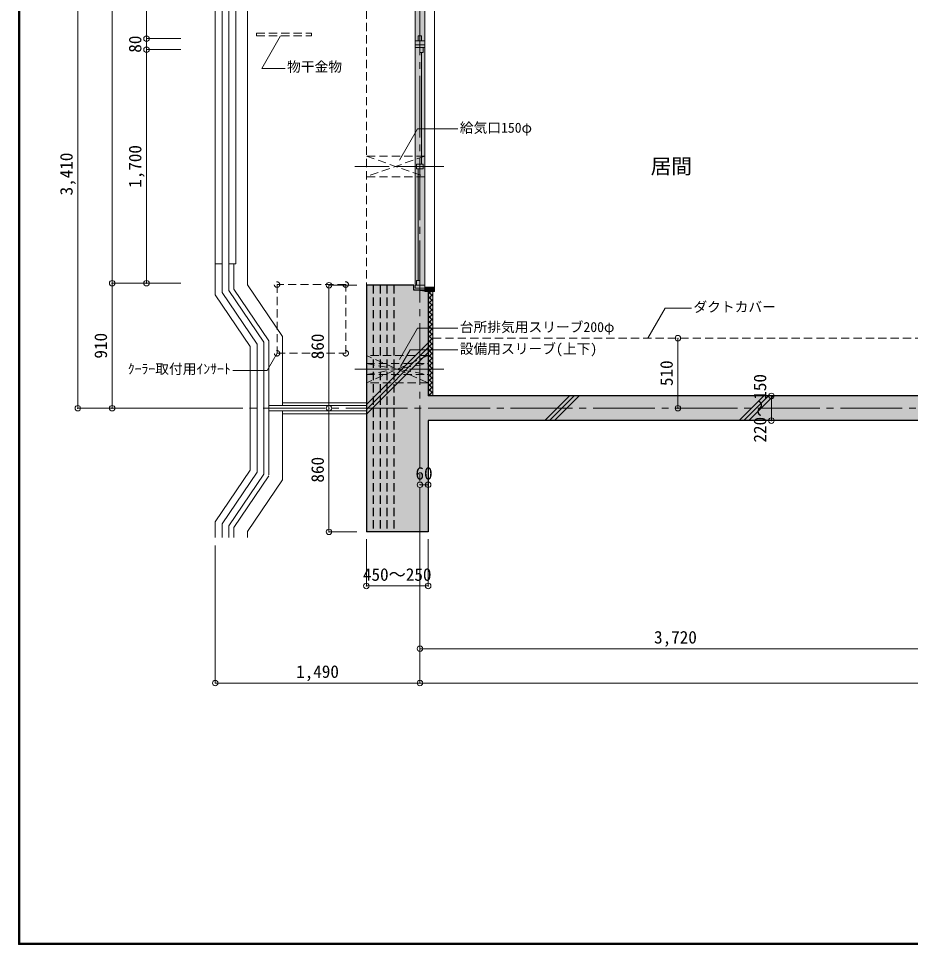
# Model space of a CAD drawing. Units: millimetres at full size, sheet at 1:50. Extents: x -9674 to 9699, y -6794 to 6791.
# Drawn here: x -9674 to -3182, y -6794 to -54 of the extents above; entities that cross this region are included whole.
import ezdxf
from ezdxf.enums import TextEntityAlignment as Align

# ---------------------------------------------------------------- set-up
doc = ezdxf.new("R2010")
doc.units = ezdxf.units.MM
doc.header["$LTSCALE"] = 50
doc.header["$PDMODE"] = 32
doc.header["$PDSIZE"] = 40
for name, pattern in [('CHAIN1', [8, 5, -1, 1, -1]), ('CHAIN2', [12, 9, -1, 1, -1]), ('DASHED1', [1.8, 1.2, -0.6])]:
    doc.linetypes.add(name, pattern=pattern)
for name, color, linetype, lineweight in [('0-0_図面枠', 7, 'Continuous', 9), ('1-0_芯', 2, 'DASHED1', 25), ('1-1_躯体', 2, 'Continuous', 25), ('1-3_建具', 3, 'Continuous', 18), ('1-6_ﾊﾞﾙｺﾆｰ・階段', 4, 'Continuous', 9), ('1-7_その他', 7, 'DASHED1', 9), ('1-8_ハッチ', 4, 'Continuous', 9), ('1-A_文字', 7, 'Continuous', 9), ('1-B_寸法', 7, 'Continuous', 9), ('1-C_梁', 7, 'DASHED1', 9), ('4-F', 4, 'Continuous', 9)]:
    doc.layers.add(name, color=color, linetype=linetype, lineweight=lineweight)
doc.layers.add('4-0', color=1, linetype='Continuous')
doc.layers.add('4-1', color=2, linetype='Continuous')
doc.styles.add('ＭＳ ゴシック', font='')
doc.styles.get('ＭＳ ゴシック').set_extended_font_data('MS Gothic')

msp = doc.modelspace()

# ---------------------------------------------------------------- linework, layer by layer
at = {"layer": '0-0_図面枠'}
for p, q in [((-9673.92, 6791.43), (-9673.92, -6793.93)), ((-9672.16, 6789.66), (-9672.16, -6792.16)), ((-9670.4, 6787.9), (-9670.4, -6790.4)), ((-9668.64, -6788.64), (-9668.64, 6786.14)), ((-9666.87, 6784.38), (-9666.87, -6786.88)), ((-9665.11, 6782.61), (-9665.11, -6785.11)), ((-9663.35, 6780.85), (-9663.35, -6783.35)), ((-9673.92, -6793.93), (9698.92, -6793.93)), ((-9672.16, -6792.16), (9697.16, -6792.16)), ((-9670.4, -6790.4), (9695.4, -6790.4)), ((9693.64, -6788.64), (-9668.64, -6788.64)), ((-9666.87, -6786.88), (9691.87, -6786.88)), ((-9665.11, -6785.11), (9690.11, -6785.11)), ((-9663.35, -6783.35), (9688.35, -6783.35))]:
    msp.add_line(p, q, dxfattribs=at)
at = {"layer": '1-0_芯', "color": 7, "linetype": 'CHAIN2', "lineweight": 9}
for p, q in [((-6752.5, 4329.12), (-6752.5, -3890.88)), ((-8492.5, -2890.88), (8517.5, -2890.88))]:
    msp.add_line(p, q, dxfattribs=at)
at = {"layer": '1-0_芯'}
for p, q in [((-7092.5, -1995.88), (-7092.5, -3790.88)), ((-7042.5, -1995.88), (-7042.5, -3790.88)), ((-6992.5, -1995.88), (-6992.5, -3790.88)), ((-6942.5, -1995.88), (-6942.5, -3790.88))]:
    msp.add_line(p, q, dxfattribs=at)
at = {"layer": '1-1_躯体'}
for p, q in [((-7142.5, -1995.88), (-7142.5, -3790.88)), ((-6797.5, -1995.88), (-7142.5, -1995.88)), ((-6797.5, -2030.88), (-6797.5, -1995.88)), ((-6717.5, -2030.88), (-6797.5, -2030.88)), ((-6692.5, -2040.88), (-6692.5, -2800.88)), ((-3092.5, -2800.88), (-6692.5, -2800.88)), ((-6692.5, -2980.88), (-6692.5, -3790.88)), ((-3092.5, -2980.88), (-6692.5, -2980.88)), ((-6692.5, -3790.88), (-7142.5, -3790.88))]:
    msp.add_line(p, q, dxfattribs=at)
at = {"layer": '1-3_建具', "color": 7, "lineweight": 9}
for p, q in [((-6645.5, -2010.88), (-6645.5, 2449.12)), ((-6787.5, 479.12), (-6787.5, -200.88)), ((-6717.5, 479.12), (-6717.5, -200.88)), ((-6787.5, -200.88), (-6787.5, -280.88)), ((-6717.5, -280.88), (-6717.5, -200.88)), ((-6717.5, -215.88), (-6787.5, -215.88)), ((-6787.5, -245.88), (-6717.5, -245.88)), ((-6717.5, -265.88), (-6787.5, -265.88)), ((-6787.5, -280.88), (-6787.5, -1980.88)), ((-6717.5, -280.88), (-6717.5, -1980.88)), ((-6890.98, -1130.88), (-6614.02, -1130.88)), ((-6787.5, -2015.88), (-6787.5, -1980.88)), ((-6717.5, -1995.88), (-6787.5, -1995.88)), ((-6787.5, -2015.88), (-6717.5, -2015.88)), ((-6717.5, -1980.88), (-6717.5, -2015.88))]:
    msp.add_line(p, q, dxfattribs=at)
at = {"layer": '1-3_建具'}
for p, q in [((-6752.5, 459.12), (-6752.5, -180.88)), ((-6740.5, -180.88), (-6764.5, -180.88)), ((-6764.5, -180.88), (-6764.5, -215.88)), ((-6740.5, -180.88), (-6740.5, -215.88)), ((-6752.5, -300.88), (-6752.5, -265.88)), ((-6728.5, -300.88), (-6728.5, -265.88)), ((-6728.5, -300.88), (-6752.5, -300.88)), ((-6740.5, -300.88), (-6740.5, -1113.38)), ((-6776.5, -1148.38), (-6776.5, -1113.38)), ((-6752.5, -1148.38), (-6752.5, -1113.38)), ((-6728.5, -1148.38), (-6776.5, -1148.38)), ((-6764.5, -1148.38), (-6764.5, -1960.88)), ((-6776.5, -1960.88), (-6752.5, -1960.88)), ((-6776.5, -1960.88), (-6776.5, -1995.88)), ((-6752.5, -1960.88), (-6752.5, -1995.88)), ((-6717.5, -2040.88), (-6717.5, -2010.88)), ((-6645.5, -2040.88), (-6717.5, -2040.88))]:
    msp.add_line(p, q, dxfattribs=at)
for points in [[(-6728.5, -1148.38), (-6728.5, -1113.38), (-6776.5, -1113.38)], [(-6645.5, -2040.88), (-6645.5, -2010.88), (-6717.5, -2010.88)]]:
    msp.add_lwpolyline(points, dxfattribs=at)
at = {"layer": '1-6_ﾊﾞﾙｺﾆｰ・階段', "color": 7}
for p, q in [((-8192.5, -2049.52), (-8192.5, 3389.12)), ((-8142.5, -2034.17), (-8142.5, 3339.12)), ((-8092.5, -1840.88), (-8092.5, 1329.12)), ((-8192.5, -1840.88), (-8242.5, -1840.88)), ((-8092.5, -1840.88), (-8142.5, -1840.88)), ((-8107.5, -2023.42), (-8107.5, -1840.88)), ((-8242.5, -2064.88), (-7987.5, -2440.88)), ((-8192.5, -2049.52), (-7937.5, -2425.52)), ((-8142.5, -2034.17), (-7887.5, -2410.17)), ((-8107.5, -2023.42), (-7852.5, -2399.42)), ((-7852.5, -3376.47), (-7852.5, -2399.42)), ((-7987.5, -3340.88), (-7987.5, -2440.88)), ((-7142.5, -2870.88), (-7852.5, -2870.88)), ((-7142.5, -2910.88), (-7852.5, -2910.88)), ((-8242.5, -3716.88), (-7987.5, -3340.88)), ((-8107.5, -3758.34), (-7852.5, -3382.34)), ((-8242.5, -3716.88), (-8242.5, -3832.29)), ((-8192.5, -3732.23), (-8192.5, -3832.29)), ((-8142.5, -3747.59), (-8142.5, -3832.29)), ((-8107.5, -3758.34), (-8107.5, -3832.29))]:
    msp.add_line(p, q, dxfattribs=at)
at = {"layer": '1-6_ﾊﾞﾙｺﾆｰ・階段'}
for p, q in [((-8007.5, -1992.71), (-7752.5, -2368.71)), ((-7752.5, -2870.88), (-7752.5, -2368.71)), ((-7142.5, -2850.88), (-7752.5, -2850.88)), ((-7752.5, -3413.05), (-7752.5, -2910.88)), ((-7142.5, -2930.88), (-7752.5, -2930.88)), ((-8007.5, -3789.05), (-7752.5, -3413.05)), ((-8007.5, -3789.05), (-8007.5, -3832.29))]:
    msp.add_line(p, q, dxfattribs=at)
at = {"layer": '1-6_ﾊﾞﾙｺﾆｰ・階段', "color": 7}
for points in [[(-8242.5, -2064.88), (-8242.5, 3439.12), (-7292.5, 3439.12)], [(-8192.5, -3732.23), (-7937.5, -3356.23), (-7937.5, -2425.52)], [(-8142.5, -3747.59), (-7887.5, -3371.59), (-7887.5, -2410.17)]]:
    msp.add_lwpolyline(points, dxfattribs=at)
at = {"layer": '1-6_ﾊﾞﾙｺﾆｰ・階段'}
msp.add_lwpolyline([(-7892.5, 2939.12), (-8007.5, 2939.12), (-8007.5, -1992.71)], dxfattribs=at)
at = {"layer": '1-7_その他'}
for p, q in [((-7942.5, -160.88), (-7542.5, -160.88)), ((-7942.5, -180.88), (-7942.5, -160.88)), ((-6717.5, -1055.88), (-7142.5, -1055.88)), ((-7142.5, -1055.88), (-6717.5, -1205.88)), ((-6717.5, -1055.88), (-7142.5, -1205.88)), ((-6717.5, -1205.88), (-7142.5, -1205.88)), ((-7792.5, -1990.88), (-7792.5, -2490.88)), ((-7292.5, -1990.88), (-7792.5, -1990.88)), ((-7292.5, -2490.88), (-7292.5, -1990.88)), ((-7792.5, -2490.88), (-7292.5, -2490.88)), ((-6692.5, -2505.88), (-7142.5, -2505.88)), ((-6692.5, -2505.88), (-7142.5, -2706.26)), ((-6692.5, -2705.88), (-7142.5, -2507.05)), ((-7142.5, -2565.88), (-6692.5, -2565.88)), ((-7142.5, -2565.88), (-6692.5, -2645.88)), ((-7142.5, -2645.88), (-6692.5, -2565.88)), ((-7142.5, -2645.88), (-6692.5, -2645.88)), ((-6692.5, -2705.88), (-7142.5, -2705.88))]:
    msp.add_line(p, q, dxfattribs=at)
at = {"layer": '1-7_その他', "linetype": 'CHAIN1'}
for p, q in [((-6577.5, -1130.88), (-7242.5, -1130.88)), ((-6577.5, -2605.88), (-7242.5, -2605.88))]:
    msp.add_line(p, q, dxfattribs=at)
at = {"layer": '1-7_その他'}
msp.add_lwpolyline([(-7942.5, -180.88), (-7542.5, -180.88), (-7542.5, -160.88)], dxfattribs=at)
for centre in [(-7792.5, -1990.88), (-7292.5, -1990.88), (-7792.5, -2490.88), (-7292.5, -2490.88)]:
    msp.add_circle(centre, 20, dxfattribs=at)
at = {"layer": '1-8_ハッチ'}
for p, q in [((-6692.5, -2060.95), (-6672.43, -2040.88)), ((-6692.5, -2096.31), (-6657.5, -2061.31)), ((-6692.5, -2075.62), (-6657.5, -2110.62)), ((-6691.89, -2040.88), (-6657.5, -2075.27)), ((-6657.5, -2040.88), (-6657.5, -2800.88)), ((-6692.5, -2131.66), (-6657.5, -2096.66)), ((-6692.5, -2110.98), (-6657.5, -2145.98)), ((-6692.5, -2167.02), (-6657.5, -2132.02)), ((-6692.5, -2146.33), (-6657.5, -2181.33)), ((-6692.5, -2202.37), (-6657.5, -2167.37)), ((-6692.5, -2181.69), (-6657.5, -2216.69)), ((-6692.5, -2237.73), (-6657.5, -2202.73)), ((-6692.5, -2217.05), (-6657.5, -2252.05)), ((-6692.5, -2273.08), (-6657.5, -2238.08)), ((-6692.5, -2252.4), (-6657.5, -2287.4)), ((-6692.5, -2308.44), (-6657.5, -2273.44)), ((-6692.5, -2287.76), (-6657.5, -2322.76)), ((-6692.5, -2343.79), (-6657.5, -2308.79)), ((-6692.5, -2323.11), (-6657.5, -2358.11)), ((-6692.5, -2379.15), (-6657.5, -2344.15)), ((-6692.5, -2358.47), (-6657.5, -2393.47)), ((-7142.5, -2864.5), (-6692.5, -2414.5)), ((-6692.5, -2414.5), (-6657.5, -2379.5)), ((-6692.5, -2393.82), (-6657.5, -2428.82)), ((-6692.5, -2449.86), (-6657.5, -2414.86)), ((-7142.5, -2899.86), (-6692.5, -2449.86)), ((-7142.5, -2935.21), (-6692.5, -2485.21)), ((-6692.5, -2429.18), (-6657.5, -2464.18)), ((-6692.5, -2485.21), (-6657.5, -2450.21)), ((-6692.5, -2464.53), (-6657.5, -2499.53)), ((-6692.5, -2520.57), (-6657.5, -2485.57)), ((-6692.5, -2499.89), (-6657.5, -2534.89)), ((-6692.5, -2555.93), (-6657.5, -2520.93)), ((-6692.5, -2535.24), (-6657.5, -2570.24)), ((-6692.5, -2591.28), (-6657.5, -2556.28)), ((-6692.5, -2570.6), (-6657.5, -2605.6)), ((-6692.5, -2626.64), (-6657.5, -2591.64)), ((-6692.5, -2605.95), (-6657.5, -2640.95)), ((-6692.5, -2661.99), (-6657.5, -2626.99)), ((-6692.5, -2641.31), (-6657.5, -2676.31)), ((-6692.5, -2697.35), (-6657.5, -2662.35)), ((-6692.5, -2676.66), (-6657.5, -2711.66)), ((-6692.5, -2732.7), (-6657.5, -2697.7)), ((-6692.5, -2712.02), (-6657.5, -2747.02)), ((-6692.5, -2768.06), (-6657.5, -2733.06)), ((-6692.5, -2747.38), (-6657.5, -2782.38)), ((-6692.5, -2782.73), (-6674.35, -2800.88)), ((-6689.97, -2800.88), (-6657.5, -2768.41)), ((-5844.66, -2980.88), (-5664.66, -2800.88)), ((-5809.31, -2980.88), (-5629.31, -2800.88)), ((-5773.95, -2980.88), (-5593.95, -2800.88)), ((-4430.45, -2980.88), (-4250.45, -2800.88)), ((-4395.09, -2980.88), (-4215.09, -2800.88)), ((-4359.74, -2980.88), (-4179.74, -2800.88))]:
    msp.add_line(p, q, dxfattribs=at)
at = {"layer": '1-A_文字'}
for p, q in [((-6900.78, -2536.07), (-6769.39, -2308.51)), ((-6769.39, -2308.51), (-6476.53, -2308.51)), ((-7792.5, -2490.88), (-7865.09, -2616.61)), ((-6893.5, -2586.37), (-6824.36, -2466.63)), ((-6824.36, -2466.63), (-6476.53, -2466.63)), ((-7865.09, -2616.61), (-8115.16, -2616.61))]:
    msp.add_line(p, q, dxfattribs=at)
for points in [[(-7767.2, -180.88), (-7903.72, -417.33), (-7733.31, -417.33)], [(-6900.78, -1085.45), (-6769.39, -857.88), (-6476.53, -857.88)], [(-5094.92, -2380.88), (-4968.71, -2162.28), (-4776.18, -2162.28)]]:
    msp.add_lwpolyline(points, dxfattribs=at)
at = {"layer": '1-B_寸法'}
for p, q in [((-8992.5, 2419.12), (-8992.5, -1980.88)), ((-9242.5, 519.12), (-9242.5, -2890.88)), ((-8742.5, 479.12), (-8742.5, -200.88)), ((-8742.5, -200.88), (-8742.5, -280.88)), ((-8742.5, -200.88), (-8492.5, -200.88)), ((-8742.5, -280.88), (-8742.5, -1980.88)), ((-8742.5, -280.88), (-8492.5, -280.88)), ((-8992.5, -1980.88), (-8492.5, -1980.88)), ((-8992.5, -1980.88), (-8992.5, -2890.88)), ((-7414.41, -2890.88), (-7414.41, -1995.88)), ((-7414.41, -1995.88), (-7211.65, -1995.88)), ((-4875, -2380.88), (-4875, -2890.88)), ((-4194.74, -2980.88), (-4194.74, -2800.88)), ((-9242.5, -2890.88), (-8492.5, -2890.88)), ((-7414.41, -3790.88), (-7414.41, -2890.88)), ((-6692.5, -3447.9), (-6752.5, -3447.9)), ((-7414.41, -3790.88), (-7211.65, -3790.88)), ((-8242.5, -4890.88), (-8242.5, -3890.88)), ((-7142.5, -4184.29), (-7142.5, -3844.09)), ((-6752.5, -4890.88), (-6752.5, -3890.88)), ((-6692.5, -4184.29), (-6692.5, -3844.09)), ((-7142.5, -4184.29), (-6692.5, -4184.29)), ((-6752.5, -4640.88), (-3032.5, -4640.88)), ((-8242.5, -4890.88), (-6752.5, -4890.88)), ((-6752.5, -4890.88), (6747.5, -4890.88))]:
    msp.add_line(p, q, dxfattribs=at)
at = {"layer": '1-B_寸法', "color": 3}
for p in [(-8742.5, -200.88), (-8742.5, -280.88), (-8992.5, -1980.88), (-8742.5, -1980.88), (-7414.41, -1995.88), (-4875, -2380.88), (-4194.74, -2800.88), (-9242.5, -2890.88), (-8992.5, -2890.88), (-7414.41, -2890.88), (-4875, -2890.88), (-4194.74, -2980.88), (-6752.5, -3447.9), (-6692.5, -3447.9), (-7414.41, -3790.88), (-7142.5, -4184.29), (-6692.5, -4184.29), (-6752.5, -4640.88), (-8242.5, -4890.88), (-6752.5, -4890.88)]:
    msp.add_point(p, dxfattribs=at)
at = {"layer": '1-C_梁'}
for p, q in [((-7142.5, 2434.12), (-7142.5, -1995.88)), ((-6657.5, -2380.88), (-3092.5, -2380.88))]:
    msp.add_line(p, q, dxfattribs=at)
at = {"layer": '4-0'}
for points in [[(-7142.5, -1995.88), (-7142.5, -3790.88), (-6692.5, -3790.88)], [(-6797.5, -2030.88), (-6797.5, -1995.88), (-7142.5, -1995.88)], [(-6797.5, -2030.88), (-7142.5, -1995.88), (-6692.5, -3790.88)], [(-6717.5, -2040.88), (-6717.5, -2030.88), (-6797.5, -2030.88)], [(-6797.5, -2030.88), (-6692.5, -3790.88), (-6717.5, -2040.88)], [(-6692.5, -3790.88), (-6692.5, -2040.88), (-6717.5, -2040.88)], [(-6692.5, -2800.88), (-6692.5, -2980.88), (-3092.5, -2800.88), (-3092.5, -2980.88)]]:
    msp.add_solid(points, dxfattribs=at)
at = {"layer": '4-1'}
msp.add_solid([(-6787.5, 2454.12), (-6717.5, 2454.12), (-6787.5, -2015.88), (-6717.5, -2015.88)], dxfattribs=at)
at = {"layer": '4-F'}
for points in [[(-6645.5, -2010.88), (-6717.5, -2010.88), (-6645.5, -2040.88), (-6717.5, -2040.88)], [(-6657.5, -2040.88), (-6692.5, -2040.88), (-6657.5, -2800.88), (-6692.5, -2800.88)]]:
    msp.add_solid(points, dxfattribs=at)

# ---------------------------------------------------------------- texts
at = {"layer": '1-A_文字', "style": 'ＭＳ ゴシック'}
for s, height, p in [('物干金物', 73.31, (-7719.5, -463.72)), ('給気口150φ', 73.31, (-6462.42, -907.82)), ('居間', 110, (-5073.19, -1217.31)), ('ダクトカバー', 73.31, (-4762.08, -2212.21)), ('台所排気用スリーブ200φ', 73.31, (-6462.42, -2358.45)), ('設備用スリーブ(上下)', 73.31, (-6462.42, -2516.56)), ('ｸｰﾗｰ取付用ｲﾝｻｰﾄ', 73.31, (-8878.98, -2663))]:
    msp.add_text(s, height=height, dxfattribs=at).set_placement(p, align=Align.BOTTOM_LEFT)
at = {"layer": '1-B_寸法', "style": 'ＭＳ ゴシック'}
for s, p in [('80', (-8752.5, -303.38)), ('1,700', (-8752.5, -1287.13)), ('3,410', (-9252.5, -1342.13)), ('910', (-9002.5, -2529.63)), ('860', (-7424.41, -2534.63)), ('510', (-4885, -2729.63)), ('220～150', (-4204.74, -3140.88)), ('860', (-7424.41, -3432.13))]:
    msp.add_text(s, height=91.64, rotation=90, dxfattribs=at).set_placement(p, align=Align.BOTTOM_LEFT)
for s, p in [('60', (-6785, -3437.9)), ('450～250', (-7167.5, -4174.29)), ('3,720', (-5048.75, -4630.88)), ('1,490', (-7653.75, -4880.88))]:
    msp.add_text(s, height=91.64, dxfattribs=at).set_placement(p, align=Align.BOTTOM_LEFT)

doc.saveas('drawing.dxf')
